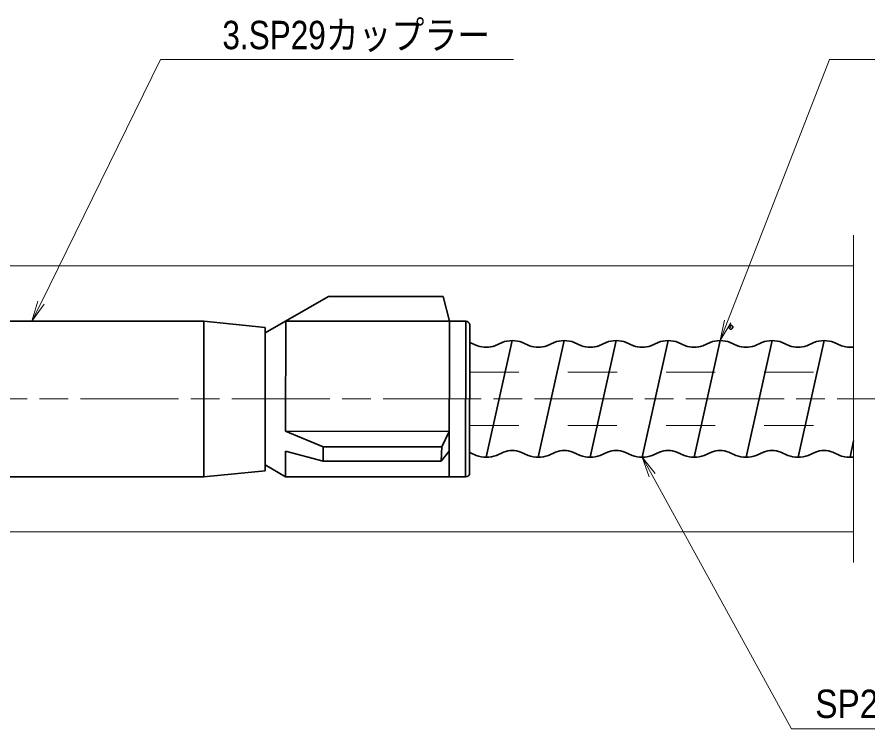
# Model space of a CAD drawing. Units: millimetres at full size, sheet at 1:2; details may follow other scales. Extents: x 2182 to 3862, y 1111 to 2299.
# Drawn here: x 2974.9 to 3182.9, y 1795.2 to 1969 of the extents above; entities that cross this region are included whole.
import ezdxf
from ezdxf.enums import TextEntityAlignment as Align

# ---------------------------------------------------------------- set-up
doc = ezdxf.new("R2010")
doc.units = ezdxf.units.MM
doc.header["$LTSCALE"] = 2
doc.header["$PDMODE"] = 32
doc.header["$PDSIZE"] = 1
doc.linetypes.add('CHAIN', pattern=[18.5, 12, -1.5, 3.5, -1.5])
doc.linetypes.add('DASHED_SPACED', pattern=[12, 6, -6])
for name, color, linetype, lineweight in [('1 外形線', 7, 'Continuous', 35), ('2 細い実線', 3, 'Continuous', 20), ('3 隠れ線', 2, 'DASHED_SPACED', 13), ('4 中心線', 1, 'CHAIN', 15), ('6 寸法線', 4, 'Continuous', 13)]:
    doc.layers.add(name, color=color, linetype=linetype, lineweight=lineweight)
doc.layers.add('9文字', color=7, linetype='Continuous')
doc.styles.add('ＭＳ Ｐゴシック', font='')
doc.styles.get('ＭＳ Ｐゴシック').set_extended_font_data('MS PGothic')

# ---------------------------------------------------------------- blocks, each defined once
blk = doc.blocks.new('open_arrow')
at = {"color": 0, "linetype": 'Continuous', "lineweight": -2}
blk.add_lwpolyline([(7.5, 1.25), (0, 0), (7.5, -1.25)], dxfattribs=at)

msp = doc.modelspace()

# ---------------------------------------------------------------- linework, layer by layer
at = {"layer": '1 外形線'}
for p, q in [((3051.101, 1900.806), (3035.612, 1891.882)), ((3079.12, 1900.78), (3051.101, 1900.806)), ((3080.615, 1894.727), (3079.12, 1900.78)), ((3020.606, 1894.75), (2936.606, 1894.788)), ((3040.59, 1867.851), (3040.615, 1894.764)), ((3040.615, 1894.764), (3084.615, 1894.724)), ((3020.606, 1894.75), (3020.589, 1856.75)), ((3035.605, 1893.243), (3020.606, 1894.75)), ((3035.589, 1858.243), (3035.605, 1893.243)), ((3080.58, 1856.727), (3080.615, 1894.727)), ((3084.58, 1856.724), (3084.615, 1894.724)), ((3085.614, 1893.697), (3085.581, 1857.697)), ((3035.612, 1891.743), (3035.583, 1859.743)), ((3035.597, 1891.882), (3035.597, 1859.655)), ((3035.597, 1891.856), (3035.597, 1859.63)), ((3035.602, 1889.149), (3035.597, 1889.151)), ((3087.529, 1888.75), (3085.597, 1889.566)), ((3089.644, 1861.515), (3095.994, 1890.015)), ((3093.527, 1889.566), (3091.758, 1888.75)), ((3100.229, 1888.75), (3098.461, 1889.566)), ((3102.344, 1861.515), (3108.694, 1890.015)), ((3106.227, 1889.566), (3104.458, 1888.75)), ((3112.929, 1888.75), (3111.161, 1889.566)), ((3115.044, 1861.515), (3121.394, 1890.015)), ((3118.927, 1889.566), (3117.158, 1888.75)), ((3125.629, 1888.75), (3123.861, 1889.566)), ((3127.744, 1861.515), (3134.094, 1890.015)), ((3131.627, 1889.566), (3129.858, 1888.75)), ((3138.33, 1888.75), (3136.561, 1889.566)), ((3140.444, 1861.515), (3146.794, 1890.015)), ((3144.327, 1889.566), (3142.558, 1888.75)), ((3151.03, 1888.75), (3149.261, 1889.566)), ((3153.144, 1861.515), (3159.494, 1890.015)), ((3157.027, 1889.566), (3155.259, 1888.75)), ((3163.73, 1888.75), (3161.961, 1889.566)), ((3165.844, 1861.515), (3172.194, 1890.015)), ((3169.727, 1889.566), (3167.959, 1888.75)), ((3176.43, 1888.75), (3174.661, 1889.566)), ((3040.59, 1867.851), (3080.59, 1867.814)), ((3040.59, 1867.851), (3049.775, 1864.088)), ((3078.819, 1864.061), (3080.59, 1867.814)), ((3049.775, 1864.088), (3049.772, 1860.555)), ((3049.775, 1864.088), (3078.819, 1864.061)), ((3078.819, 1864.061), (3078.583, 1860.529)), ((3178.544, 1861.515), (3179.431, 1865.495)), ((3040.58, 1856.764), (3040.586, 1863.046)), ((3049.772, 1860.555), (3040.586, 1863.046)), ((3078.583, 1860.529), (3080.586, 1863.03)), ((3087.177, 1861.964), (3085.597, 1862.693)), ((3093.88, 1862.78), (3092.111, 1861.964)), ((3099.877, 1861.964), (3098.108, 1862.78)), ((3106.58, 1862.78), (3104.811, 1861.964)), ((3112.577, 1861.964), (3110.808, 1862.78)), ((3119.28, 1862.78), (3117.511, 1861.964)), ((3125.277, 1861.964), (3123.508, 1862.78)), ((3131.98, 1862.78), (3130.211, 1861.964)), ((3137.977, 1861.964), (3136.208, 1862.78)), ((3144.68, 1862.78), (3142.911, 1861.964)), ((3150.677, 1861.964), (3148.908, 1862.78)), ((3157.38, 1862.78), (3155.611, 1861.964)), ((3163.377, 1861.964), (3161.609, 1862.78)), ((3170.08, 1862.78), (3168.311, 1861.964)), ((3176.077, 1861.964), (3174.309, 1862.78)), ((3040.58, 1856.764), (3035.583, 1859.655)), ((3078.583, 1860.529), (3049.772, 1860.555)), ((3020.589, 1856.75), (3035.589, 1858.243)), ((2936.589, 1856.788), (3020.589, 1856.75)), ((3040.58, 1856.764), (3084.58, 1856.724))]:
    msp.add_line(p, q, dxfattribs=at)
for centre, radius, start, end in [((3084.614, 1893.724), 1, 359.94762, 89.94762), ((3089.644, 1894.365), 6, 249.36383, 290.63395), ((3095.994, 1883.015), 7, 69.36613, 110.63387), ((3102.344, 1894.365), 6, 249.36383, 290.63395), ((3108.694, 1883.015), 7, 69.36613, 110.63387), ((3115.044, 1894.365), 6, 249.36383, 290.63395), ((3121.394, 1883.015), 7, 69.36613, 110.63387), ((3127.744, 1894.365), 6, 249.36383, 290.63395), ((3134.094, 1883.015), 7, 69.36613, 110.63387), ((3140.444, 1894.365), 6, 249.36383, 290.63395), ((3146.794, 1883.015), 7, 69.36613, 110.63387), ((3153.144, 1894.365), 6, 249.36383, 290.63395), ((3159.494, 1883.015), 7, 69.36613, 110.63387), ((3165.844, 1894.365), 6, 249.36383, 290.63395), ((3172.194, 1883.015), 7, 69.36613, 110.63387), ((3178.544, 1894.365), 6, 249.36383, 278.49857), ((3089.644, 1868.515), 7, 249.36613, 290.63387), ((3095.994, 1857.165), 6, 69.36605, 110.62698), ((3102.344, 1868.515), 7, 249.36613, 290.63387), ((3108.694, 1857.165), 6, 69.36605, 110.63008), ((3115.044, 1868.515), 7, 249.36613, 290.63387), ((3121.394, 1857.165), 6, 69.36605, 110.63008), ((3127.744, 1868.515), 7, 249.36613, 290.63387), ((3134.094, 1857.165), 6, 69.36605, 110.63008), ((3140.444, 1868.515), 7, 249.36613, 290.63387), ((3146.794, 1857.165), 6, 69.36605, 110.63008), ((3153.144, 1868.515), 7, 249.36613, 290.63387), ((3159.494, 1857.165), 6, 69.36605, 110.63008), ((3165.844, 1868.515), 7, 249.36613, 290.63387), ((3172.194, 1857.165), 6, 69.36605, 110.63008), ((3178.544, 1868.515), 7, 249.36613, 277.27736), ((3084.581, 1857.724), 1, 269.94762, 359.94762)]:
    msp.add_arc(centre, radius, start, end, dxfattribs=at)
msp.add_point((3149.414, 1893.295), dxfattribs=at)
at = {"layer": '2 細い実線'}
for p, q in [((3179.431, 1915.733), (3179.431, 1835.806)), ((2840.703, 1908.269), (3179.431, 1908.269)), ((2840.703, 1843.269), (3179.431, 1843.269))]:
    msp.add_line(p, q, dxfattribs=at)
at = {"layer": '3 隠れ線'}
for p, q in [((3085.603, 1882.267), (3179.431, 1882.267)), ((3085.591, 1869.267), (3179.431, 1869.267))]:
    msp.add_line(p, q, dxfattribs=at)
at = {"layer": '4 中心線'}
msp.add_line((2583.424, 1875.767), (3189.431, 1875.765), dxfattribs=at)
at = {"layer": '6 寸法線'}
for points in [[(2978.606, 1894.769), (2980.811, 1899.257), (3010, 1958.651), (3096.313, 1958.651)], [(3146.794, 1890.015), (3148.607, 1894.675), (3173.498, 1958.651), (3291.495, 1958.651)], [(3127.744, 1861.515), (3130.152, 1857.133), (3164.206, 1795.172), (3220.487, 1795.172)]]:
    msp.add_lwpolyline(points, dxfattribs=at)

# ---------------------------------------------------------------- block references
at = {"layer": '6 寸法線', "xscale": 0.667, "yscale": 0.667}
for p, rotation in [((2978.606, 1894.769), 63.8), ((3146.794, 1890.015), 68.7), ((3127.744, 1861.515), 298.8)]:
    msp.add_blockref('open_arrow', p, dxfattribs=dict(at, rotation=rotation))

# ---------------------------------------------------------------- texts
at = {"layer": '9文字', "style": 'ＭＳ Ｐゴシック'}
for s, width, p in [('3.SP29カップラー', 0.85, (3090.577, 1964.629)), ('SP29ボルト', 0.9, (3215.514, 1801.319))]:
    msp.add_text(s, height=6.928, dxfattribs=dict(at, width=width)).set_placement(p, align=Align.MIDDLE_RIGHT)

doc.saveas('drawing.dxf')
